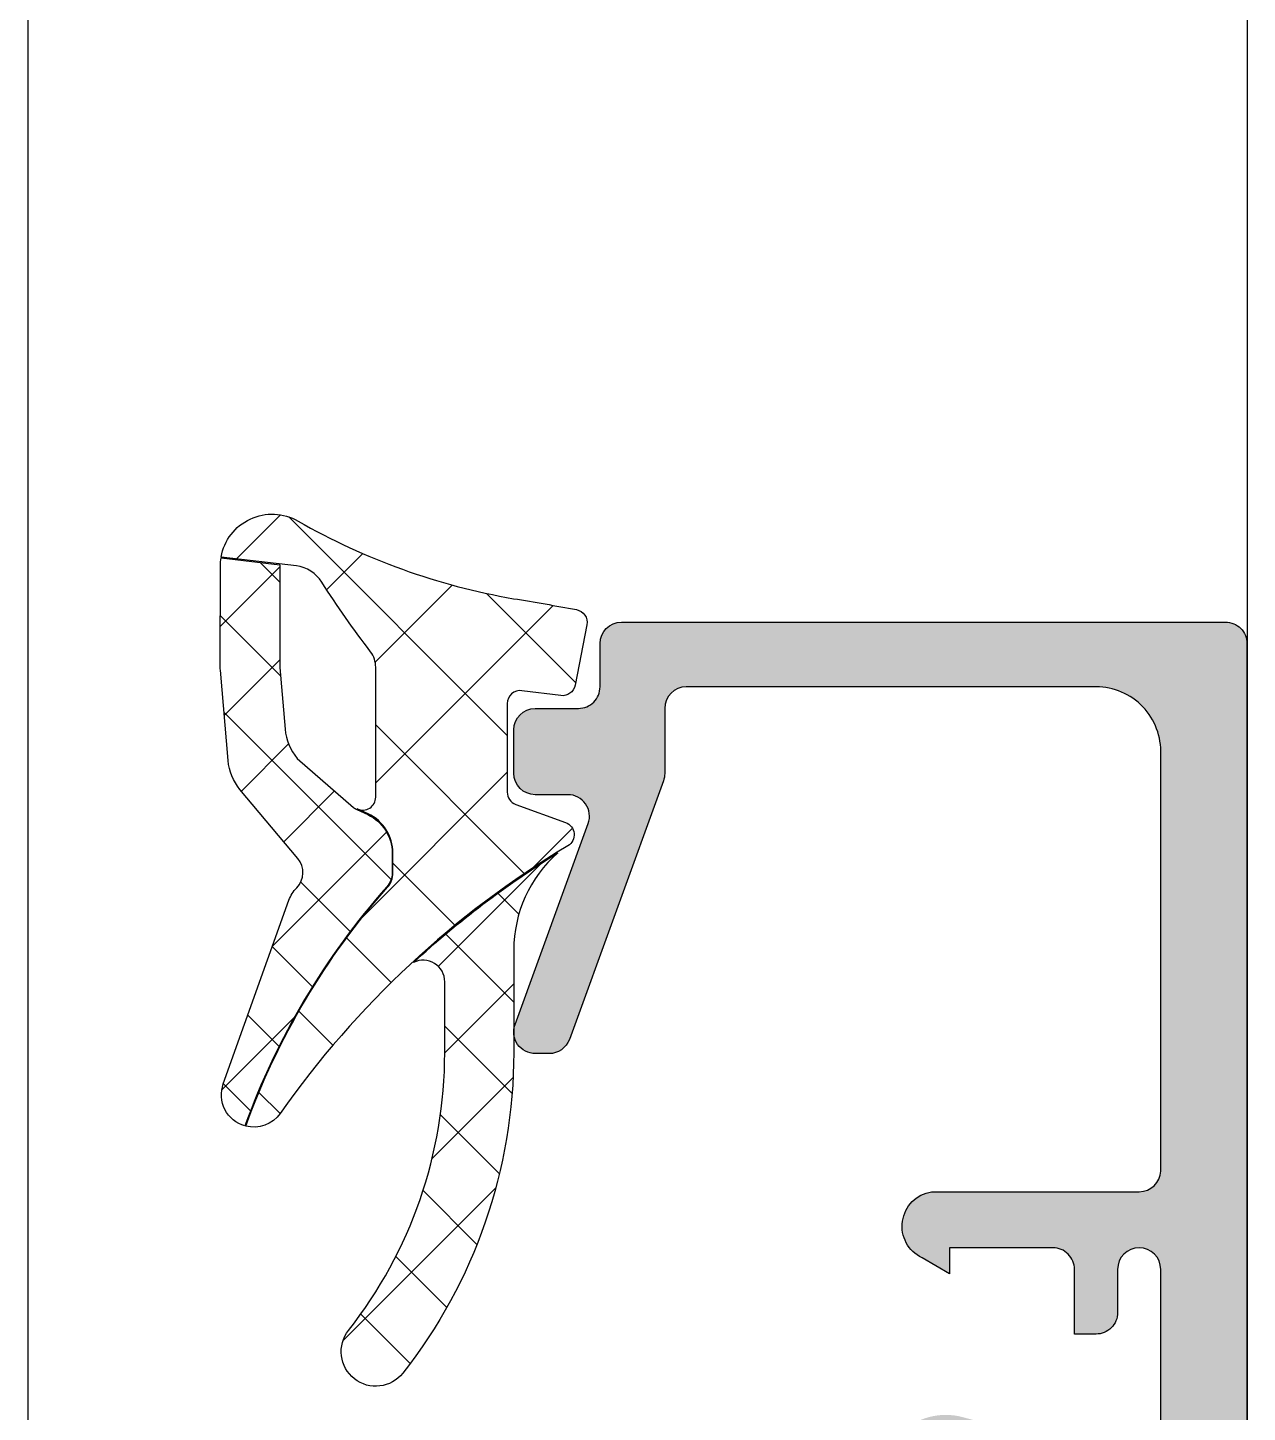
# Model space of a CAD drawing. Header units: millimetres. Extents: x 3633 to 4629, y 3430 to 3787.
# Drawn here: x 4160.1053 to 4160.2467, y 3492.3394 to 3492.4998 of the extents above; entities that cross this region are included whole.
import ezdxf

# ---------------------------------------------------------------- set-up
doc = ezdxf.new("R2010")
doc.units = ezdxf.units.MM
pattern_1 = [(44.99999999999999, (20806.78707067989, 14089.39253196985), (-1.077630734528298, 1.077630734528299), []), (135, (20806.78707067989, 14089.39253196985), (-1.077630734528299, -1.077630734528298), [])]

# ---------------------------------------------------------------- blocks, each defined once
blk = doc.blocks.new('A$C19EF2607')
h = blk.add_hatch()
h.set_pattern_fill('ANSI37', color=0, scale=0.625, angle=-1.272221872585407e-14, style=0)
h.set_pattern_definition([(44.99999999999999, (20806.78707067989, 14089.39253196985), (-1.403165018917055, 1.403165018917055), []), (135, (20806.78707067989, 14089.39253196985), (-1.403165018917055, -1.403165018917055), [])])
edge = h.paths.add_edge_path()
edge.add_line((20806.48142414046, 14089.32866048604), (20806.20929170767, 14087.92866048604))
edge.add_arc((20805.91480355263, 14087.98590318465), 0.2999999999999993, -97.21384661086267, -11.000000000000114, ccw=False)
edge.add_line((20805.87713165467, 14087.68827786969), (20804.97460788339, 14087.80251473636))
edge.add_arc((20804.93693598542, 14087.50488942141), 0.2999999999999999, 82.78615338913752, 179.9999999999999)
edge.add_line((20804.63693598543, 14087.50488942141), (20804.63693598543, 14085.45056098125))
edge.add_arc((20804.93693598542, 14085.45056098125), 0.2999999999999974, 179.9999999999997, 250.0000000000001)
edge.add_line((20804.83432994243, 14085.16865319501), (20805.98954202842, 14084.74819038145))
edge.add_arc((20805.88700640017, 14084.46647605814), 0.2997941210564465, -59.018051615282275, 69.99999999999989, ccw=False)
edge.add_arc((20817.36622659992, 14065.34820413185), 22.00000000000014, 120.9819483847179, 144.8731947861731)
edge.add_arc((20798.75944254314, 14078.43828003173), 0.7500000000000219, -104.46496882315051, -35.12680521382799, ccw=False)
edge.add_arc((20814.7327713188, 14071.85454255332), 17.18946467471564, 138.486361818362, 160.0767091950514, ccw=False)
edge.add_arc((20801.48693598542, 14083.57908974284), 0.4999999999999615, -41.51363818163973, 2.926110306946435e-13)
edge.add_line((20801.98693598542, 14083.57908974284), (20801.98693598542, 14084.04208716025))
edge.add_arc((20800.98693598542, 14084.04208716025), 1.000000000000008, 1.90833280887811e-13, 64.9999999999996)
edge.add_line((20801.40955424717, 14084.94839494729), (20801.16037116224, 14085.06434468675))
edge.add_arc((20801.28693582136, 14085.33633988352), 0.2999999999999989, 245.0465243954099, 360.0000000000002)
edge.add_line((20801.58693582136, 14085.33633988352), (20801.58693582136, 14088.34781628249))
edge.add_arc((20800.98693582136, 14088.34781628249), 0.5999999999999943, -3.053332494204976e-13, 36.53969375921681)
edge.add_arc((20819.29865110408, 14102.44668534692), 22.51064355945451, 212.6031833624926, 217.622108991477, ccw=False)
edge.add_arc((20799.65399356192, 14089.89804784679), 0.8000000000000201, 31.62674721797134, 83.20170653084007)
edge.add_line((20799.74869307648, 14090.69242307421), (20798.0039530616, 14090.90041802008))
edge.add_arc((20799.18603353509, 14090.69381270989), 1.200000000001007, 59.99999999999147, 170.0859250220306, ccw=False)
edge.add_arc((20807.39804337926, 14105.0410996293), 15.33124456596046, 240.2310872461011, 260.1818563130194)
edge.add_arc((20795.23398084085, 14030.69925416125), 59.99999999995938, 79.42825590095379, 80.84170693443639, ccw=False)
edge.add_arc((20806.18693598542, 14089.38590318465), 0.3000000000001847, -11.000000000001421, 79.42825590096362, ccw=False)
h = blk.add_hatch()
h.set_pattern_fill('ANSI37', color=0, scale=0.48, angle=-1.272221872585407e-14, style=0)
h.set_pattern_definition(pattern_1)
edge = h.paths.add_edge_path()
edge.add_line((20799.7773529021, 14083.91301113041), (20798.43902282848, 14085.51505200328))
edge.add_arc((20799.35995585992, 14086.28439090883), 1.200000000000015, 184.8750689131801, 219.8750689131792, ccw=False)
edge.add_line((20798.16429701676, 14086.18241085789), (20797.98533521807, 14088.28063747407))
edge.add_arc((20799.18099406122, 14088.38261752501), 1.200000000000091, 179.8750689131795, 184.8750689131823, ccw=False)
edge.add_line((20797.98099691386, 14088.3852340735), (20797.98603638773, 14090.69642925838))
edge.add_arc((20799.18603353509, 14090.69381270989), 1.200000000000896, 171.0418786651233, 179.8750689131799, ccw=False)
edge.add_line((20798.00067063358, 14090.88066771177), (20799.3660864691, 14090.71789297721))
edge.add_line((20799.3660864691, 14090.71789297721), (20799.36112691446, 14088.4433502175))
edge.add_arc((20800.58112401428, 14088.44069005987), 1.2200000000032, 179.8750689131801, 184.8750689131817)
edge.add_line((20799.36553752374, 14088.33701034141), (20799.48697506933, 14086.91322329738))
edge.add_arc((20800.70256155987, 14087.01690301584), 1.219999999999996, 184.8750689131802, 219.9502968253579)
edge.add_line((20799.76730740924, 14086.23351315521), (20801.07435035856, 14085.09715915477))
edge.add_arc((20801.28693582136, 14085.33633988352), 0.3200000000000405, 228.3690875338407, 245.0465243954091)
edge.add_line((20801.1519335183, 14085.04621167364), (20801.40111660323, 14084.93026193417))
edge.add_arc((20800.98694872803, 14084.04209528546), 0.9799872574240103, -0.00047504740217618746, 64.99952495259771, ccw=False)
edge.add_line((20801.96693598543, 14084.04208716025), (20801.96693598543, 14083.57908974284))
edge.add_arc((20801.48693598542, 14083.57908974284), 0.4799999999999596, -41.513638181638214, 1.1368683772161603e-13, ccw=False)
edge.add_arc((20814.7327713188, 14071.85454255332), 17.20946467471588, 138.486361818362, 160.0821739631219)
edge.add_arc((20798.75944254314, 14078.43828003173), 0.7500000000000323, 160.3201199253822, 254.0019670069091, ccw=False)
edge.add_line((20798.05325089756, 14078.69085350561), (20799.57521111983, 14082.94623146497))
edge.add_arc((20800.32848220845, 14082.67681975949), 0.8000000000000055, 135.6295355311587, 160.3201199253805, ccw=False)
edge.add_arc((20799.39919897601, 14083.58590318465), 0.5000000000000026, -44.37046446884155, 40.86022140735147)
h = blk.add_hatch(color=0)
edge = h.paths.add_edge_path()
edge.add_line((20821.78700964479, 14049.39256248742), (20819.78700964479, 14049.39256248742))
edge.add_line((20819.78700964479, 14049.39256248742), (20819.78700964479, 14051.39254722864))
edge.add_line((20819.78700964479, 14051.39254722864), (20819.98702185182, 14051.39254722864))
edge.add_line((20819.98702185182, 14051.39254722864), (20819.98702185182, 14067.89257774621))
edge.add_line((20819.98702185182, 14067.89257774621), (20817.78700964479, 14067.89257774621))
edge.add_line((20817.78700964479, 14067.89257774621), (20817.78700964479, 14068.33755455285))
edge.add_arc((20817.28894383527, 14068.33860997823), 0.4980669277672278, 359.8785876722313, 435.2305795748953)
edge.add_line((20817.41591589479, 14068.82022056848), (20815.88365881471, 14069.20422325403))
edge.add_arc((20815.6247137626, 14068.2398090765), 0.9985726041842001, 434.9705677209093, 551.5652522629928)
edge.add_line((20814.64641516237, 14068.03961143762), (20814.87628881959, 14065.40992698938))
edge.add_arc((20814.67705436532, 14065.3929069935), 0.1999601160958016, 270.06571055610686, 364.88275017665694, ccw=False)
edge.add_line((20814.67728369264, 14065.19294700891), (20814.04729406862, 14065.19294700891))
edge.add_arc((20814.04791980906, 14065.69397002792), 0.5010234097656093, 185.1599071873907, 269.92844187466517, ccw=False)
edge.add_line((20813.54892675905, 14065.64891014367), (20813.38501684694, 14067.22456321985))
edge.add_arc((20812.88706838894, 14067.18072757974), 0.4998742143403334, 365.0309205213477, 494.9352427039928)
edge.add_line((20812.53400366334, 14067.53459129602), (20809.29161779908, 14064.29217491418))
edge.add_arc((20809.45988329263, 14064.18406277911), 0.2000037751396555, 147.2788802677882, 245.4525417838821)
edge.add_line((20809.37679235963, 14064.00213585168), (20809.66237585573, 14063.83724937707))
edge.add_arc((20809.49200506389, 14063.59034122673), 0.2999830685466978, 276.9163434582479, 415.3936692003333, ccw=False)
edge.add_line((20809.52812902955, 14063.29254112512), (20806.39357112853, 14063.29254112512))
edge.add_arc((20806.39357112853, 14063.79254112512), 0.5000000000001901, 216.714324302462, 270.0000000000006, ccw=False)
edge.add_arc((20805.59202952342, 14063.19477864275), 0.499894459453353, 396.7143243024603, 455.3010929374934)
edge.add_line((20805.54584448365, 14063.6925350216), (20804.54199926881, 14063.6925350216))
edge.add_arc((20804.54199163942, 14064.14253196985), 0.4499969483068631, 90.00097141095853, 270.00097141127014, ccw=False)
edge.add_line((20804.54198401003, 14064.59252891809), (20806.51099340944, 14064.59252891809))
edge.add_arc((20806.51312619676, 14067.58463493772), 2.992106779762136, 269.9591593042086, 315.0778021022752)
edge.add_line((20808.63173620729, 14065.47177086145), (20813.74300329713, 14070.58157310754))
edge.add_arc((20814.80254822517, 14069.5222475986), 1.498267662472936, 74.97577415787117, 135.0059332501354, ccw=False)
edge.add_line((20815.19094030885, 14070.96929893762), (20819.15801184205, 14069.90667686731))
edge.add_arc((20819.28656744165, 14070.39032578478), 0.5004426216444782, 255.1147624522993, 359.9259009455879)
edge.add_line((20819.78700964479, 14070.38967857629), (20819.78700964479, 14074.39258919031))
edge.add_arc((20819.28701536683, 14074.39258919031), 0.4999942779541016, 360.0000000000004, 540)
edge.add_line((20818.78702108888, 14074.39258919031), (20818.78702108888, 14073.39258919031))
edge.add_arc((20818.28728282249, 14073.39232745669), 0.4997383349251404, 269.96999183143146, 360.030008168568, ccw=False)
edge.add_line((20818.28702108888, 14072.89258919031), (20817.78702108888, 14072.89258919031))
edge.add_line((20817.78702108888, 14072.89258919031), (20817.78702108888, 14074.39258919031))
edge.add_arc((20817.2872820266, 14074.39285012803), 0.4997391304027424, 359.9700831295448, 450.0299168704582)
edge.add_line((20817.28702108888, 14074.89258919031), (20814.88701479463, 14074.89258919031))
edge.add_line((20814.88701479463, 14074.89258919031), (20814.88701479463, 14074.29258308679))
edge.add_line((20814.88701479463, 14074.29258308679), (20814.25578920869, 14074.66120491296))
edge.add_arc((20814.59878061058, 14075.39349757814), 0.8086381448125621, 98.81839552855479, 244.9025375867349, ccw=False)
edge.add_line((20814.47481386689, 14076.19257698327), (20819.28801672487, 14076.19256553918))
edge.add_arc((20819.2888055432, 14076.69064497884), 0.4980800642877682, 269.9092596079172, 357.808655314293)
edge.add_line((20819.78652136354, 14076.67159996301), (20819.78700964479, 14086.32852134973))
edge.add_arc((20818.28863195086, 14086.39279183031), 1.499755449512508, 357.5438960228943, 449.9850298356299)
edge.add_line((20818.28902380494, 14087.89254722864), (20808.78707067994, 14087.89254722864))
edge.add_arc((20808.78711267943, 14087.39250522915), 0.50004200124976, 90.0048123823272, 179.9951876176722)
edge.add_line((20808.28707067994, 14087.39254722864), (20808.28707067994, 14085.88355980188))
edge.add_arc((20807.77711359629, 14085.88449697176), 0.5099579447891585, 340.2900002818841, 359.89470522087663, ccw=False)
edge.add_line((20808.25719397096, 14085.71250877649), (20806.07579748658, 14079.72157249719))
edge.add_arc((20805.60551631969, 14079.89317319271), 0.5006108015593056, 270.03553312202985, 339.95350108939664, ccw=False)
edge.add_line((20805.60582678346, 14079.39256248742), (20805.28679602174, 14079.39256248742))
edge.add_arc((20805.28709489062, 14079.89292574938), 0.5003633512095612, 160.0581272722602, 269.9657770166426, ccw=False)
edge.add_line((20804.81673376588, 14080.06358299524), (20806.51308386354, 14084.72154197961))
edge.add_arc((20806.04267223489, 14084.89216388111), 0.5003987746137694, 340.0639038412404, 449.953008187197)
edge.add_line((20806.04308264283, 14085.39256248742), (20805.28707067994, 14085.39256248742))
edge.add_arc((20805.28710260001, 14085.89259440749), 0.50003192108786, 180.003657536973, 269.9963424630286, ccw=False)
edge.add_line((20804.78707067994, 14085.89256248742), (20804.78707067994, 14086.89256248742))
edge.add_arc((20805.2871651714, 14086.89246799597), 0.5000945003853255, 90.01082587752342, 179.9891741225047, ccw=False)
edge.add_line((20805.28707067994, 14087.39256248742), (20806.28707067994, 14087.39256248742))
edge.add_arc((20806.28710131221, 14087.89253185516), 0.4999693686770859, 269.996489586361, 360.0035104136391)
edge.add_line((20806.78707067994, 14087.89256248742), (20806.78707067994, 14088.89256248742))
edge.add_arc((20807.2870872484, 14088.89251539945), 0.5000165706751895, 90.00189854266017, 179.9946042939102, ccw=False)
edge.add_line((20807.28707067994, 14089.39253196985), (20821.28700964479, 14089.39253196985))
edge.add_arc((20821.28726932284, 14088.8927916479), 0.4997403894149837, -0.029772372694026217, 90.02977237269408, ccw=False)
edge.add_line((20821.78700964479, 14088.89253196985), (20821.78700964479, 14049.39256248742))
h = blk.add_hatch()
h.set_pattern_fill('ANSI37', color=0, scale=0.48, angle=-1.272221872585407e-14, style=0)
h.set_pattern_definition(pattern_1)
edge = h.paths.add_edge_path()
edge.add_arc((20792.78693580696, 14079.41248080795), 11.99999999999999, -38.21321070173832, 0, ccw=False)
edge.add_arc((20801.58693580696, 14072.48427757767), 0.7999999999999967, -218.21321070173815, -38.21321070173792, ccw=False)
edge.add_arc((20792.78693580696, 14079.41248080795), 10.40000000000007, -38.2132107017381, -1.399444059843948e-13)
edge.add_line((20803.18693580696, 14079.41248080795), (20803.18693580696, 14081.05706856618))
edge.add_arc((20802.68693580696, 14081.05706856618), 0.4999999999999512, 3.81666561775622e-13, 116.6137982899288)
edge.add_arc((20817.36622659992, 14065.34820413185), 21.98000000000301, 121.73280451299959, 132.6905248182947, ccw=False)
edge.add_arc((20807.78693580696, 14081.7897459092), 3.000000000000012, 131.3324540675216, 180)
edge.add_line((20804.78693580696, 14081.7897459092), (20804.78693580696, 14079.41248080795))
at = {"color": 0}
blk.add_line((20793.51766815176, 15628.82344385856), (20793.51766815176, 14070.39386482706), dxfattribs=at)
at = {"color": 0, "transparency": 33554687}
blk.add_line((20821.79425455362, 15560.63055032142), (20821.79464276606, 14060.16461532327), dxfattribs=at)
at = {"color": 0}
for points in [[(20806.48142414046, 14089.32866048604), (20806.20929170767, 14087.92866048604, -0.3949887361859354), (20805.87713165467, 14087.68827786969), (20804.97460788339, 14087.80251473636, 0.4515900494430827), (20804.63693598543, 14087.50488942141), (20804.63693598543, 14085.45056098125, 0.3152987888789856), (20804.83432994243, 14085.16865319501), (20805.98954202842, 14084.74819038145, -0.6310631383807569), (20806.04133081732, 14084.2094537064, 0.1046244900114086), (20799.37285300655, 14078.006739068, -0.3121267758133203), (20798.57210152608, 14077.71205462366, -0.09448533749237123), (20801.8613349731, 14083.24769059072, 0.1831448537070642), (20801.98693598542, 14083.57908974284), (20801.98693598542, 14084.04208716025, 0.2914734195860849), (20801.40955424717, 14084.94839494729), (20801.16037116224, 14085.06434468675, 0.5483547153076416), (20801.58693582136, 14085.33633988352), (20801.58693582136, 14088.34781628249, 0.1607992768248283), (20801.46900257079, 14088.70504400972, -0.02190269572289352), (20800.33517934637, 14090.3175546132, 0.2289155851993797), (20799.74869307648, 14090.69242307421), (20798.0039530616, 14090.90041802009, -0.5210436614519613), (20799.78603353509, 14091.73304319443, 0.08727221290490665), (20804.78373599382, 14089.93439724804, -0.006167421782641284), (20806.24197596103, 14089.68081096869, -0.4164044839042814), (20806.48142414046, 14089.32866048604)], [(20799.7773529021, 14083.91301113041), (20798.43902282847, 14085.51505200328, -0.1539147210598257), (20798.16429701676, 14086.18241085789), (20797.98533521807, 14088.28063747407, -0.02182007762216162), (20797.98099691386, 14088.3852340735), (20797.98603638773, 14090.69642925838, -0.03856115929257993), (20798.00067063358, 14090.88066771177), (20799.3660864691, 14090.71789297721), (20799.36112691446, 14088.4433502175, 0.02182007762215606), (20799.36553752374, 14088.33701034141), (20799.48697506933, 14086.91322329738, 0.1542507577463132), (20799.76730740924, 14086.23351315521), (20801.07435035856, 14085.09715915477, 0.07289776412520961), (20801.1519335183, 14085.04621167364), (20801.40111660323, 14084.93026193417, -0.2914734195860862), (20801.96693598543, 14084.04208716025), (20801.96693598543, 14083.57908974284, -0.1831448537070562), (20801.84635901359, 14083.2609465568, 0.09450939496720741), (20798.55273927702, 14077.71732666307, -0.4331627093183031), (20798.05325089756, 14078.69085350561), (20799.57521111983, 14082.94623146497, -0.1081517395015443), (20799.75661560387, 14083.23625571343, 0.3900379612836879), (20799.7773529021, 14083.91301113041)], [(20804.78693580696, 14079.41248080795, -0.1682991173557646), (20802.21550723553, 14071.98940591837, -0.9999999999999993), (20800.95836437839, 14072.97914923698, 0.1682991173557635), (20803.18693580696, 14079.41248080795), (20803.18693580696, 14081.05706856618, 0.557815365277212), (20802.46294860192, 14081.50409175571, -0.04784854051736638), (20805.8056545044, 14084.04241641332, 0.2156027723312705), (20804.78693580696, 14081.7897459092), (20804.78693580696, 14079.41248080795)]]:
    blk.add_lwpolyline(points, format="xyb", close=True, dxfattribs=at)
blk.add_lwpolyline([(20819.78700964479, 14070.38967857629), (20819.78700964479, 14074.39258919031, 1), (20818.78702108888, 14074.39258919031), (20818.78702108888, 14073.39258919031, -0.414520396238642), (20818.28702108888, 14072.89258919031), (20817.78702108888, 14072.89258919031), (20817.78702108888, 14074.39258919031, 0.4145194626134049), (20817.28702108888, 14074.89258919031), (20814.88701479463, 14074.89258919031), (20814.88701479463, 14074.29258308679), (20814.25578920869, 14074.66120491296, -0.7405293925969516), (20814.47481386689, 14076.19257698327), (20819.28801672487, 14076.19256553918, 0.4035156912335688), (20819.78652136354, 14076.67159996301), (20819.78700964479, 14086.32852134973, 0.4267482958701488), (20818.28902380494, 14087.89254722864), (20808.78707067994, 14087.89254722864, 0.4141643619033773), (20808.28707067994, 14087.39254722864), (20808.28707067994, 14085.88355980188, -0.08575092186678854), (20808.25719397096, 14085.71250877649), (20806.07579748658, 14079.72157249719, -0.3149053177651339), (20805.60582678346, 14079.39256248742), (20805.28679602174, 14079.39256248742, -0.5200550073981526), (20804.81673376588, 14080.06358299524), (20806.51308386354, 14084.72154197961, 0.5199522068780467), (20806.04308264283, 14085.39256248742), (20805.28707067994, 14085.39256248742, -0.4141761685677139), (20804.78707067994, 14085.89256248742), (20804.78707067994, 14086.89256248742, -0.4141028839926), (20805.28707067994, 14087.39256248742), (20806.28707067994, 14087.39256248742, 0.4142494529537259), (20806.78707067994, 14087.89256248742), (20806.78707067994, 14088.89256248742, -0.4141762750222731), (20807.28707067994, 14089.39253196985), (20821.28700964479, 14089.39253196985, -0.4145179849635361), (20821.78700964479, 14088.89253196985), (20821.78700964479, 14049.39256248742)], format="xyb", dxfattribs=at)

msp = doc.modelspace()

# ---------------------------------------------------------------- block references
at = {"color": 0, "xscale": 0.005, "yscale": 0.005, "zscale": 0.005}
msp.add_blockref('A$C19EF2607', (4056.137743174857, 3421.98396506303), dxfattribs=at)

doc.saveas('drawing.dxf')
